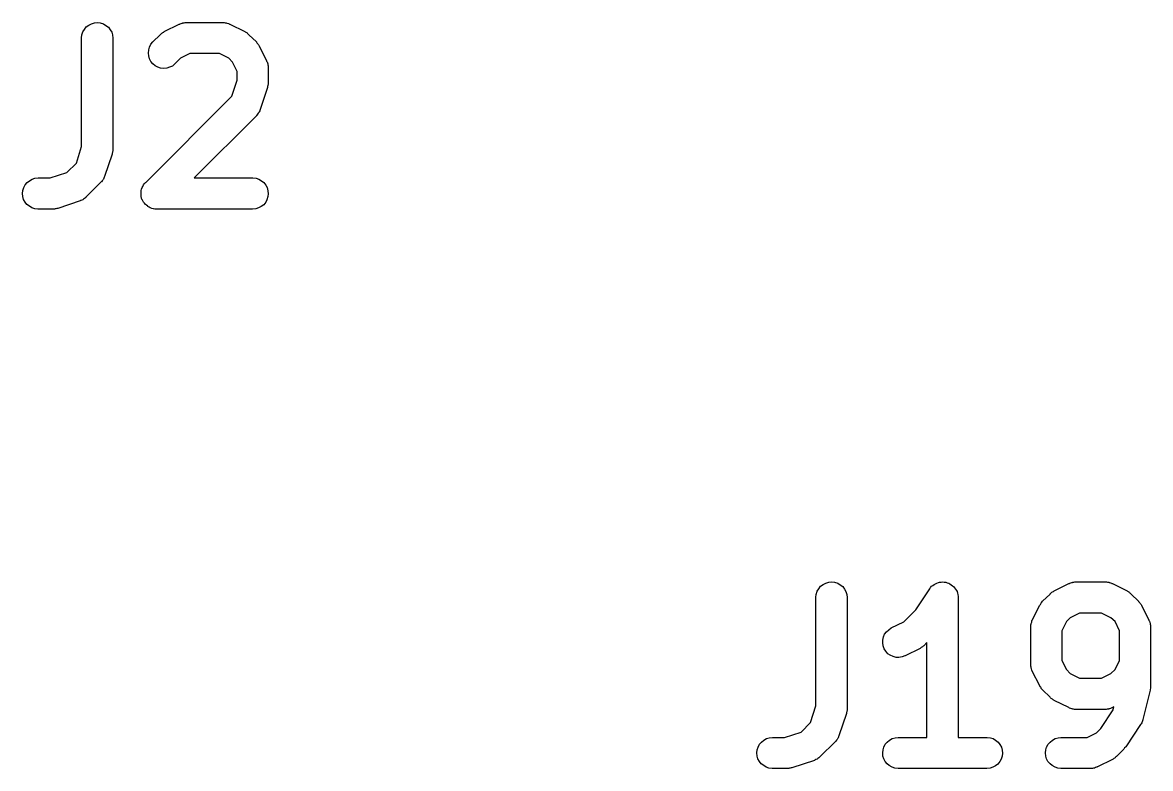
# Model space of a CAD drawing. Extents: x 169.2 to 195, y -135.1 to -106.
# Drawn here: x 186.593 to 190.221, y -127.276 to -124.876 of the extents above; entities that cross this region are included whole.
import ezdxf

# ---------------------------------------------------------------- set-up
doc = ezdxf.new("R2010")
doc.units = 0
doc.layers.add('BLACK', color=7, linetype='CONTINUOUS')

msp = doc.modelspace()

# ---------------------------------------------------------------- linework, layer by layer
at = {"layer": 'BLACK', "linetype": 'CONTINUOUS'}
for p, q in [((186.784, -124.916), (186.787, -124.906)), ((186.787, -124.906), (186.792, -124.898)), ((186.792, -124.898), (186.798, -124.89)), ((186.798, -124.89), (186.806, -124.884)), ((186.806, -124.884), (186.815, -124.88)), ((186.815, -124.88), (186.824, -124.877)), ((186.824, -124.877), (186.834, -124.876)), ((186.834, -124.876), (186.843, -124.877)), ((186.843, -124.877), (186.853, -124.88)), ((186.853, -124.88), (186.861, -124.885)), ((186.861, -124.885), (186.869, -124.891)), ((186.869, -124.891), (186.875, -124.899)), ((186.875, -124.899), (186.88, -124.907)), ((186.88, -124.907), (186.882, -124.916)), ((187.037, -124.914), (187.039, -124.912)), ((187.039, -124.912), (187.041, -124.91)), ((187.041, -124.91), (187.043, -124.909)), ((187.043, -124.909), (187.044, -124.908)), ((187.044, -124.908), (187.047, -124.907)), ((187.047, -124.907), (187.049, -124.905)), ((187.049, -124.905), (187.097, -124.881)), ((187.097, -124.881), (187.097, -124.881)), ((187.097, -124.881), (187.099, -124.881)), ((187.099, -124.881), (187.1, -124.88)), ((187.1, -124.88), (187.103, -124.879)), ((187.103, -124.879), (187.106, -124.878)), ((187.106, -124.878), (187.108, -124.878)), ((187.108, -124.878), (187.109, -124.877)), ((187.109, -124.877), (187.113, -124.877)), ((187.113, -124.877), (187.116, -124.876)), ((187.116, -124.876), (187.118, -124.876)), ((187.118, -124.876), (187.119, -124.876)), ((187.119, -124.876), (187.238, -124.876)), ((187.238, -124.876), (187.239, -124.876)), ((187.239, -124.876), (187.24, -124.876)), ((187.24, -124.876), (187.242, -124.876)), ((187.242, -124.876), (187.245, -124.877)), ((187.245, -124.877), (187.248, -124.877)), ((187.248, -124.877), (187.25, -124.878)), ((187.25, -124.878), (187.251, -124.878)), ((187.251, -124.878), (187.255, -124.879)), ((187.255, -124.879), (187.258, -124.88)), ((187.258, -124.88), (187.259, -124.881)), ((187.259, -124.881), (187.26, -124.881)), ((187.26, -124.881), (187.308, -124.905)), ((187.308, -124.905), (187.309, -124.906)), ((187.309, -124.906), (187.311, -124.907)), ((187.311, -124.907), (187.314, -124.908)), ((187.314, -124.908), (187.315, -124.91)), ((187.315, -124.91), (187.317, -124.911)), ((187.317, -124.911), (187.319, -124.913)), ((186.783, -124.925), (186.784, -124.916)), ((186.783, -124.926), (186.783, -124.925)), ((186.783, -125.275), (186.783, -124.926)), ((186.882, -124.916), (186.883, -124.926)), ((186.883, -124.926), (186.883, -125.283)), ((187.001, -124.955), (187.006, -124.946)), ((187.006, -124.946), (187.012, -124.938)), ((187.012, -124.938), (187.036, -124.915)), ((187.036, -124.915), (187.037, -124.914)), ((187.319, -124.913), (187.321, -124.915)), ((187.321, -124.915), (187.345, -124.938)), ((187.345, -124.938), (187.345, -124.939)), ((187.345, -124.939), (187.347, -124.941)), ((187.347, -124.941), (187.349, -124.943)), ((187.349, -124.943), (187.35, -124.945)), ((187.35, -124.945), (187.351, -124.947)), ((187.351, -124.947), (187.353, -124.949)), ((186.998, -124.974), (186.999, -124.964)), ((186.999, -124.983), (186.998, -124.974)), ((186.999, -124.964), (187.001, -124.955)), ((187.001, -124.993), (186.999, -124.983)), ((187.131, -124.976), (187.101, -124.991)), ((187.226, -124.976), (187.131, -124.976)), ((187.256, -124.991), (187.226, -124.976)), ((187.353, -124.949), (187.354, -124.951)), ((187.354, -124.951), (187.378, -124.999)), ((187.006, -125.001), (187.001, -124.993)), ((187.012, -125.009), (187.006, -125.001)), ((187.02, -125.015), (187.012, -125.009)), ((187.028, -125.02), (187.02, -125.015)), ((187.037, -125.023), (187.028, -125.02)), ((187.066, -125.02), (187.057, -125.023)), ((187.075, -125.016), (187.066, -125.02)), ((187.082, -125.01), (187.075, -125.016)), ((187.083, -125.009), (187.082, -125.01)), ((187.101, -124.991), (187.083, -125.009)), ((187.268, -125.003), (187.256, -124.991)), ((187.283, -125.033), (187.268, -125.003)), ((187.378, -124.999), (187.378, -125)), ((187.378, -125), (187.379, -125.001)), ((187.379, -125.001), (187.38, -125.002)), ((187.38, -125.002), (187.381, -125.006)), ((187.381, -125.006), (187.382, -125.009)), ((187.382, -125.009), (187.382, -125.01)), ((187.382, -125.01), (187.382, -125.012)), ((187.382, -125.012), (187.383, -125.015)), ((187.383, -125.015), (187.383, -125.018)), ((187.383, -125.018), (187.383, -125.02)), ((187.383, -125.02), (187.383, -125.021)), ((187.047, -125.024), (187.037, -125.023)), ((187.057, -125.023), (187.047, -125.024)), ((187.283, -125.061), (187.283, -125.033)), ((187.383, -125.021), (187.383, -125.069)), ((187.266, -125.113), (187.283, -125.061)), ((187.381, -125.085), (187.357, -125.156)), ((187.382, -125.079), (187.381, -125.082)), ((187.381, -125.082), (187.381, -125.085)), ((187.383, -125.075), (187.382, -125.077)), ((187.382, -125.077), (187.382, -125.079)), ((187.383, -125.069), (187.383, -125.07)), ((187.383, -125.07), (187.383, -125.073)), ((187.383, -125.073), (187.383, -125.075)), ((186.989, -125.391), (187.266, -125.113)), ((187.353, -125.166), (187.352, -125.167)), ((187.354, -125.163), (187.353, -125.166)), ((187.356, -125.16), (187.354, -125.163)), ((187.357, -125.157), (187.356, -125.158)), ((187.356, -125.158), (187.356, -125.16)), ((187.357, -125.156), (187.357, -125.157)), ((187.345, -125.176), (187.145, -125.376)), ((187.346, -125.175), (187.345, -125.176)), ((187.347, -125.174), (187.346, -125.175)), ((187.349, -125.171), (187.347, -125.174)), ((187.351, -125.168), (187.349, -125.171)), ((187.352, -125.167), (187.351, -125.168)), ((186.766, -125.328), (186.783, -125.275)), ((186.881, -125.299), (186.857, -125.371)), ((186.882, -125.294), (186.881, -125.296)), ((186.881, -125.296), (186.881, -125.299)), ((186.883, -125.29), (186.882, -125.292)), ((186.882, -125.292), (186.882, -125.294)), ((186.883, -125.283), (186.883, -125.284)), ((186.883, -125.284), (186.883, -125.287)), ((186.883, -125.287), (186.883, -125.29)), ((186.735, -125.359), (186.766, -125.328)), ((186.615, -125.385), (186.624, -125.38)), ((186.624, -125.38), (186.633, -125.377)), ((186.633, -125.377), (186.643, -125.376)), ((186.643, -125.376), (186.682, -125.376)), ((186.682, -125.376), (186.735, -125.359)), ((186.851, -125.383), (186.849, -125.385)), ((186.852, -125.381), (186.851, -125.383)), ((186.853, -125.38), (186.852, -125.381)), ((186.854, -125.377), (186.853, -125.38)), ((186.856, -125.374), (186.854, -125.377)), ((186.857, -125.371), (186.856, -125.373)), ((186.856, -125.373), (186.856, -125.374)), ((186.857, -125.371), (186.857, -125.371)), ((187.145, -125.376), (187.333, -125.376)), ((187.333, -125.376), (187.334, -125.376)), ((187.334, -125.376), (187.344, -125.377)), ((187.344, -125.377), (187.353, -125.38)), ((187.353, -125.38), (187.362, -125.385)), ((186.593, -125.426), (186.594, -125.416)), ((186.594, -125.416), (186.597, -125.407)), ((186.597, -125.407), (186.601, -125.398)), ((186.601, -125.398), (186.608, -125.391)), ((186.608, -125.391), (186.615, -125.385)), ((186.845, -125.39), (186.797, -125.438)), ((186.846, -125.389), (186.845, -125.39)), ((186.847, -125.388), (186.846, -125.389)), ((186.849, -125.385), (186.847, -125.388)), ((186.974, -125.421), (186.975, -125.416)), ((186.975, -125.416), (186.976, -125.412)), ((186.975, -125.416), (186.975, -125.416)), ((186.975, -125.416), (186.975, -125.416)), ((186.976, -125.412), (186.978, -125.407)), ((186.978, -125.407), (186.98, -125.403)), ((186.978, -125.407), (186.978, -125.407)), ((186.978, -125.407), (186.978, -125.407)), ((186.98, -125.403), (186.982, -125.398)), ((186.982, -125.398), (186.985, -125.394)), ((186.982, -125.398), (186.982, -125.398)), ((186.982, -125.398), (186.982, -125.398)), ((186.985, -125.394), (186.988, -125.391)), ((186.988, -125.391), (186.989, -125.391)), ((186.989, -125.391), (186.989, -125.391)), ((186.989, -125.391), (186.989, -125.391)), ((187.362, -125.385), (187.369, -125.391)), ((187.369, -125.391), (187.375, -125.399)), ((187.375, -125.399), (187.38, -125.407)), ((187.38, -125.407), (187.382, -125.417)), ((187.382, -125.417), (187.383, -125.427)), ((186.594, -125.436), (186.593, -125.426)), ((186.596, -125.445), (186.594, -125.436)), ((186.601, -125.454), (186.596, -125.445)), ((186.607, -125.461), (186.601, -125.454)), ((186.778, -125.45), (186.706, -125.474)), ((186.779, -125.449), (186.778, -125.45)), ((186.78, -125.449), (186.779, -125.449)), ((186.784, -125.447), (186.78, -125.449)), ((186.787, -125.446), (186.784, -125.447)), ((186.788, -125.445), (186.787, -125.446)), ((186.789, -125.444), (186.788, -125.445)), ((186.792, -125.442), (186.789, -125.444)), ((186.795, -125.44), (186.792, -125.442)), ((186.796, -125.439), (186.795, -125.44)), ((186.797, -125.438), (186.796, -125.439)), ((186.797, -125.438), (186.797, -125.438)), ((186.974, -125.426), (186.974, -125.421)), ((186.974, -125.431), (186.974, -125.426)), ((186.974, -125.426), (186.974, -125.426)), ((186.974, -125.426), (186.974, -125.426)), ((186.975, -125.436), (186.974, -125.431)), ((186.976, -125.441), (186.975, -125.436)), ((186.975, -125.436), (186.975, -125.436)), ((186.975, -125.436), (186.975, -125.436)), ((186.977, -125.445), (186.976, -125.441)), ((186.978, -125.445), (186.977, -125.445)), ((186.977, -125.445), (186.977, -125.445)), ((186.98, -125.45), (186.978, -125.445)), ((186.982, -125.454), (186.98, -125.45)), ((186.985, -125.457), (186.982, -125.454)), ((186.982, -125.454), (186.982, -125.454)), ((186.982, -125.454), (186.982, -125.454)), ((187.375, -125.454), (187.369, -125.462)), ((187.379, -125.446), (187.375, -125.454)), ((187.382, -125.436), (187.379, -125.446)), ((187.383, -125.427), (187.382, -125.436)), ((186.615, -125.467), (186.607, -125.461)), ((186.623, -125.472), (186.615, -125.467)), ((186.632, -125.475), (186.623, -125.472)), ((186.642, -125.476), (186.632, -125.475)), ((186.643, -125.476), (186.642, -125.476)), ((186.69, -125.476), (186.643, -125.476)), ((186.693, -125.476), (186.69, -125.476)), ((186.696, -125.476), (186.693, -125.476)), ((186.698, -125.475), (186.696, -125.476)), ((186.7, -125.475), (186.698, -125.475)), ((186.703, -125.474), (186.7, -125.475)), ((186.706, -125.474), (186.703, -125.474)), ((186.706, -125.474), (186.706, -125.474)), ((186.988, -125.461), (186.985, -125.457)), ((186.992, -125.464), (186.988, -125.461)), ((186.988, -125.461), (186.988, -125.461)), ((186.988, -125.461), (186.988, -125.461)), ((186.996, -125.467), (186.992, -125.464)), ((186.996, -125.468), (186.996, -125.467)), ((186.996, -125.467), (186.996, -125.467)), ((187, -125.47), (186.996, -125.468)), ((187.004, -125.472), (187, -125.47)), ((187.009, -125.474), (187.004, -125.472)), ((187.004, -125.472), (187.004, -125.472)), ((187.004, -125.472), (187.004, -125.472)), ((187.013, -125.475), (187.009, -125.474)), ((187.014, -125.475), (187.013, -125.475)), ((187.013, -125.475), (187.013, -125.475)), ((187.018, -125.476), (187.014, -125.475)), ((187.023, -125.476), (187.018, -125.476)), ((187.024, -125.476), (187.023, -125.476)), ((187.023, -125.476), (187.023, -125.476)), ((187.023, -125.476), (187.023, -125.476)), ((187.023, -125.476), (187.023, -125.476)), ((187.333, -125.476), (187.024, -125.476)), ((187.343, -125.475), (187.333, -125.476)), ((187.352, -125.472), (187.343, -125.475)), ((187.361, -125.468), (187.352, -125.472)), ((187.369, -125.462), (187.361, -125.468)), ((189.16, -126.69), (189.168, -126.684)), ((189.168, -126.684), (189.177, -126.68)), ((189.177, -126.68), (189.186, -126.677)), ((189.186, -126.677), (189.196, -126.676)), ((189.196, -126.676), (189.205, -126.677)), ((189.205, -126.677), (189.215, -126.68)), ((189.215, -126.68), (189.223, -126.685)), ((189.223, -126.685), (189.231, -126.691)), ((189.517, -126.69), (189.521, -126.687)), ((189.521, -126.687), (189.525, -126.684)), ((189.525, -126.684), (189.53, -126.682)), ((189.525, -126.684), (189.525, -126.684)), ((189.525, -126.684), (189.525, -126.684)), ((189.53, -126.682), (189.534, -126.68)), ((189.534, -126.68), (189.539, -126.678)), ((189.534, -126.68), (189.534, -126.68)), ((189.534, -126.68), (189.534, -126.68)), ((189.539, -126.678), (189.543, -126.677)), ((189.543, -126.677), (189.543, -126.677)), ((189.543, -126.677), (189.543, -126.677)), ((189.543, -126.677), (189.548, -126.677)), ((189.548, -126.677), (189.553, -126.676)), ((189.553, -126.676), (189.553, -126.676)), ((189.553, -126.676), (189.557, -126.677)), ((189.553, -126.676), (189.553, -126.676)), ((189.557, -126.677), (189.562, -126.677)), ((189.562, -126.677), (189.562, -126.677)), ((189.562, -126.677), (189.563, -126.677)), ((189.563, -126.677), (189.567, -126.679)), ((189.567, -126.679), (189.572, -126.68)), ((189.572, -126.68), (189.572, -126.68)), ((189.572, -126.68), (189.572, -126.68)), ((189.572, -126.68), (189.576, -126.682)), ((189.576, -126.682), (189.58, -126.685)), ((189.58, -126.685), (189.58, -126.685)), ((189.58, -126.685), (189.58, -126.685)), ((189.58, -126.685), (189.584, -126.688)), ((189.584, -126.688), (189.588, -126.691)), ((189.911, -126.705), (189.959, -126.681)), ((189.959, -126.681), (189.959, -126.681)), ((189.959, -126.681), (189.961, -126.681)), ((189.961, -126.681), (189.962, -126.68)), ((189.962, -126.68), (189.965, -126.679)), ((189.965, -126.679), (189.968, -126.678)), ((189.968, -126.678), (189.97, -126.678)), ((189.97, -126.678), (189.971, -126.677)), ((189.971, -126.677), (189.975, -126.677)), ((189.975, -126.677), (189.978, -126.676)), ((189.978, -126.676), (189.979, -126.676)), ((189.979, -126.676), (189.981, -126.676)), ((189.981, -126.676), (190.076, -126.676)), ((190.076, -126.676), (190.077, -126.676)), ((190.077, -126.676), (190.078, -126.676)), ((190.078, -126.676), (190.08, -126.676)), ((190.08, -126.676), (190.083, -126.677)), ((190.083, -126.677), (190.087, -126.677)), ((190.087, -126.677), (190.088, -126.678)), ((190.088, -126.678), (190.089, -126.678)), ((190.089, -126.678), (190.093, -126.679)), ((190.093, -126.679), (190.096, -126.68)), ((190.096, -126.68), (190.097, -126.681)), ((190.097, -126.681), (190.099, -126.681)), ((190.099, -126.681), (190.146, -126.705)), ((189.145, -126.725), (189.146, -126.716)), ((189.145, -126.726), (189.145, -126.725)), ((189.145, -127.075), (189.145, -126.726)), ((189.146, -126.716), (189.149, -126.706)), ((189.149, -126.706), (189.154, -126.698)), ((189.154, -126.698), (189.16, -126.69)), ((189.231, -126.691), (189.237, -126.699)), ((189.237, -126.699), (189.241, -126.707)), ((189.241, -126.707), (189.244, -126.716)), ((189.244, -126.716), (189.245, -126.726)), ((189.245, -126.726), (189.245, -127.083)), ((189.466, -126.766), (189.511, -126.698)), ((189.511, -126.698), (189.514, -126.694)), ((189.511, -126.698), (189.511, -126.698)), ((189.511, -126.698), (189.511, -126.698)), ((189.511, -126.698), (189.511, -126.698)), ((189.511, -126.698), (189.511, -126.698)), ((189.514, -126.694), (189.517, -126.69)), ((189.517, -126.69), (189.517, -126.69)), ((189.517, -126.69), (189.517, -126.69)), ((189.588, -126.691), (189.588, -126.691)), ((189.588, -126.691), (189.588, -126.691)), ((189.588, -126.691), (189.591, -126.695)), ((189.591, -126.695), (189.594, -126.699)), ((189.594, -126.699), (189.594, -126.699)), ((189.594, -126.699), (189.594, -126.699)), ((189.594, -126.699), (189.597, -126.703)), ((189.597, -126.703), (189.599, -126.707)), ((189.599, -126.707), (189.599, -126.707)), ((189.599, -126.707), (189.599, -126.707)), ((189.599, -126.707), (189.6, -126.712)), ((189.6, -126.712), (189.601, -126.716)), ((189.601, -126.716), (189.601, -126.717)), ((189.601, -126.717), (189.601, -126.717)), ((189.601, -126.717), (189.602, -126.722)), ((189.602, -126.722), (189.602, -126.726)), ((189.602, -126.726), (189.602, -127.176)), ((189.874, -126.738), (189.898, -126.715)), ((189.898, -126.714), (189.901, -126.712)), ((189.898, -126.715), (189.898, -126.714)), ((189.901, -126.712), (189.903, -126.71)), ((189.903, -126.71), (189.904, -126.709)), ((189.904, -126.709), (189.906, -126.708)), ((189.906, -126.708), (189.909, -126.707)), ((189.909, -126.707), (189.911, -126.705)), ((190.146, -126.705), (190.147, -126.706)), ((190.147, -126.706), (190.149, -126.707)), ((190.149, -126.707), (190.152, -126.708)), ((190.152, -126.708), (190.153, -126.71)), ((190.153, -126.71), (190.155, -126.711)), ((190.155, -126.711), (190.157, -126.713)), ((190.157, -126.713), (190.159, -126.715)), ((190.159, -126.715), (190.183, -126.738)), ((189.841, -126.799), (189.865, -126.751)), ((189.865, -126.751), (189.867, -126.748)), ((189.865, -126.751), (189.865, -126.751)), ((189.867, -126.748), (189.868, -126.746)), ((189.868, -126.746), (189.869, -126.744)), ((189.869, -126.744), (189.87, -126.743)), ((189.87, -126.743), (189.872, -126.741)), ((189.872, -126.741), (189.874, -126.738)), ((190.183, -126.738), (190.183, -126.739)), ((190.183, -126.739), (190.185, -126.741)), ((190.185, -126.741), (190.187, -126.743)), ((190.187, -126.743), (190.188, -126.745)), ((190.188, -126.745), (190.19, -126.747)), ((190.19, -126.747), (190.191, -126.749)), ((190.191, -126.749), (190.192, -126.751)), ((190.192, -126.751), (190.216, -126.799)), ((189.428, -126.804), (189.466, -126.766)), ((189.963, -126.791), (189.951, -126.803)), ((189.993, -126.776), (189.963, -126.791)), ((190.064, -126.776), (189.993, -126.776)), ((190.094, -126.791), (190.064, -126.776)), ((190.107, -126.803), (190.094, -126.791)), ((189.372, -126.836), (189.379, -126.83)), ((189.379, -126.83), (189.387, -126.824)), ((189.387, -126.824), (189.428, -126.804)), ((189.836, -126.814), (189.837, -126.811)), ((189.836, -126.818), (189.836, -126.814)), ((189.836, -126.819), (189.836, -126.818)), ((189.836, -126.821), (189.836, -126.819)), ((189.836, -126.94), (189.836, -126.821)), ((189.836, -126.821), (189.836, -126.821)), ((189.837, -126.81), (189.838, -126.808)), ((189.837, -126.811), (189.837, -126.81)), ((189.838, -126.808), (189.839, -126.805)), ((189.839, -126.805), (189.84, -126.802)), ((189.84, -126.8), (189.841, -126.799)), ((189.84, -126.802), (189.84, -126.8)), ((189.951, -126.803), (189.936, -126.833)), ((189.936, -126.833), (189.936, -126.929)), ((190.121, -126.833), (190.107, -126.803)), ((190.121, -126.929), (190.121, -126.833)), ((190.216, -126.799), (190.216, -126.8)), ((190.216, -126.8), (190.217, -126.801)), ((190.217, -126.801), (190.218, -126.802)), ((190.218, -126.802), (190.219, -126.806)), ((190.219, -126.806), (190.22, -126.809)), ((190.22, -126.809), (190.22, -126.81)), ((190.22, -126.81), (190.22, -126.812)), ((190.22, -126.812), (190.221, -126.815)), ((190.221, -126.815), (190.221, -126.818)), ((190.221, -126.818), (190.221, -126.82)), ((190.221, -126.82), (190.221, -126.821)), ((190.221, -126.821), (190.221, -127.012)), ((189.36, -126.863), (189.362, -126.853)), ((189.36, -126.872), (189.36, -126.863)), ((189.362, -126.853), (189.366, -126.844)), ((189.366, -126.844), (189.372, -126.836)), ((189.502, -126.871), (189.492, -126.881)), ((189.502, -127.176), (189.502, -126.871)), ((189.361, -126.882), (189.36, -126.872)), ((189.365, -126.891), (189.361, -126.882)), ((189.37, -126.899), (189.365, -126.891)), ((189.376, -126.907), (189.37, -126.899)), ((189.384, -126.912), (189.376, -126.907)), ((189.48, -126.89), (189.432, -126.914)), ((189.482, -126.888), (189.48, -126.89)), ((189.484, -126.887), (189.482, -126.888)), ((189.486, -126.886), (189.484, -126.887)), ((189.488, -126.885), (189.486, -126.886)), ((189.49, -126.883), (189.488, -126.885)), ((189.492, -126.881), (189.49, -126.883)), ((189.492, -126.881), (189.492, -126.881)), ((189.393, -126.916), (189.384, -126.912)), ((189.403, -126.919), (189.393, -126.916)), ((189.412, -126.919), (189.403, -126.919)), ((189.422, -126.917), (189.412, -126.919)), ((189.431, -126.914), (189.422, -126.917)), ((189.432, -126.914), (189.431, -126.914)), ((189.836, -126.942), (189.836, -126.94)), ((189.836, -126.943), (189.836, -126.942)), ((189.836, -126.947), (189.836, -126.943)), ((189.936, -126.929), (189.951, -126.958)), ((190.107, -126.958), (190.121, -126.929)), ((189.837, -126.95), (189.836, -126.947)), ((189.837, -126.952), (189.837, -126.95)), ((189.837, -126.953), (189.837, -126.952)), ((189.838, -126.956), (189.837, -126.953)), ((189.839, -126.96), (189.838, -126.956)), ((189.84, -126.961), (189.839, -126.96)), ((189.841, -126.962), (189.84, -126.961)), ((189.841, -126.963), (189.841, -126.962)), ((189.865, -127.01), (189.841, -126.963)), ((189.951, -126.958), (189.963, -126.971)), ((189.963, -126.971), (189.993, -126.986)), ((190.064, -126.986), (190.094, -126.971)), ((190.094, -126.971), (190.107, -126.958)), ((189.866, -127.013), (189.865, -127.01)), ((189.868, -127.015), (189.866, -127.013)), ((189.869, -127.017), (189.868, -127.015)), ((189.993, -126.986), (190.064, -126.986)), ((190.221, -127.012), (190.221, -127.013)), ((190.221, -127.013), (190.221, -127.013)), ((190.221, -127.013), (190.221, -127.014)), ((190.221, -127.014), (190.221, -127.018)), ((189.87, -127.019), (189.869, -127.017)), ((189.872, -127.021), (189.87, -127.019)), ((189.874, -127.023), (189.872, -127.021)), ((189.898, -127.047), (189.874, -127.023)), ((189.874, -127.023), (189.874, -127.023)), ((189.9, -127.049), (189.898, -127.047)), ((189.902, -127.051), (189.9, -127.049)), ((189.904, -127.052), (189.902, -127.051)), ((189.906, -127.053), (189.904, -127.052)), ((190.22, -127.024), (190.196, -127.119)), ((190.221, -127.018), (190.22, -127.022)), ((190.22, -127.022), (190.22, -127.023)), ((190.22, -127.023), (190.22, -127.024)), ((189.128, -127.128), (189.145, -127.075)), ((189.245, -127.083), (189.245, -127.084)), ((189.245, -127.084), (189.245, -127.087)), ((189.245, -127.087), (189.245, -127.09)), ((189.908, -127.055), (189.906, -127.053)), ((189.91, -127.056), (189.908, -127.055)), ((189.911, -127.057), (189.91, -127.056)), ((189.959, -127.08), (189.911, -127.057)), ((189.96, -127.081), (189.959, -127.08)), ((189.961, -127.082), (189.96, -127.081)), ((189.965, -127.083), (189.961, -127.082)), ((189.968, -127.084), (189.965, -127.083)), ((189.969, -127.084), (189.968, -127.084)), ((189.971, -127.085), (189.969, -127.084)), ((189.974, -127.085), (189.971, -127.085)), ((189.977, -127.086), (189.974, -127.085)), ((189.979, -127.086), (189.977, -127.086)), ((189.98, -127.086), (189.979, -127.086)), ((189.981, -127.086), (189.98, -127.086)), ((190.076, -127.086), (189.981, -127.086)), ((190.061, -127.147), (190.101, -127.087)), ((190.078, -127.086), (190.076, -127.086)), ((190.079, -127.086), (190.078, -127.086)), ((190.082, -127.085), (190.079, -127.086)), ((190.086, -127.085), (190.082, -127.085)), ((190.087, -127.084), (190.086, -127.085)), ((190.089, -127.084), (190.087, -127.084)), ((190.092, -127.083), (190.089, -127.084)), ((190.095, -127.082), (190.092, -127.083)), ((190.097, -127.081), (190.095, -127.082)), ((190.098, -127.081), (190.097, -127.081)), ((190.099, -127.08), (190.098, -127.081)), ((190.103, -127.078), (190.099, -127.08)), ((190.101, -127.087), (190.103, -127.078)), ((189.243, -127.099), (189.219, -127.171)), ((189.244, -127.094), (189.243, -127.096)), ((189.243, -127.096), (189.243, -127.099)), ((189.245, -127.09), (189.244, -127.092)), ((189.244, -127.092), (189.244, -127.094)), ((190.195, -127.123), (190.194, -127.126)), ((190.196, -127.12), (190.195, -127.123)), ((190.196, -127.119), (190.196, -127.12)), ((189.044, -127.176), (189.097, -127.159)), ((189.097, -127.159), (189.128, -127.128)), ((190.017, -127.176), (190.047, -127.161)), ((190.047, -127.161), (190.061, -127.147)), ((190.189, -127.135), (190.142, -127.206)), ((190.191, -127.132), (190.189, -127.135)), ((190.193, -127.129), (190.191, -127.132)), ((190.194, -127.126), (190.193, -127.128)), ((190.193, -127.128), (190.193, -127.129)), ((188.963, -127.198), (188.97, -127.191)), ((188.97, -127.191), (188.977, -127.185)), ((188.977, -127.185), (188.986, -127.18)), ((188.986, -127.18), (188.995, -127.177)), ((188.995, -127.177), (189.005, -127.176)), ((189.005, -127.176), (189.044, -127.176)), ((189.207, -127.19), (189.159, -127.238)), ((189.208, -127.189), (189.207, -127.19)), ((189.209, -127.188), (189.208, -127.189)), ((189.211, -127.185), (189.209, -127.188)), ((189.213, -127.183), (189.211, -127.185)), ((189.214, -127.181), (189.213, -127.183)), ((189.215, -127.18), (189.214, -127.181)), ((189.216, -127.177), (189.215, -127.18)), ((189.218, -127.174), (189.216, -127.177)), ((189.219, -127.171), (189.218, -127.173)), ((189.218, -127.173), (189.218, -127.174)), ((189.219, -127.171), (189.219, -127.171)), ((189.368, -127.198), (189.374, -127.191)), ((189.374, -127.191), (189.382, -127.185)), ((189.382, -127.185), (189.39, -127.18)), ((189.39, -127.18), (189.4, -127.177)), ((189.4, -127.177), (189.41, -127.176)), ((189.41, -127.176), (189.502, -127.176)), ((189.602, -127.176), (189.695, -127.176)), ((189.695, -127.176), (189.696, -127.176)), ((189.696, -127.176), (189.706, -127.177)), ((189.706, -127.177), (189.715, -127.18)), ((189.715, -127.18), (189.723, -127.185)), ((189.723, -127.185), (189.731, -127.191)), ((189.731, -127.191), (189.737, -127.199)), ((189.892, -127.198), (189.898, -127.191)), ((189.898, -127.191), (189.906, -127.185)), ((189.906, -127.185), (189.914, -127.18)), ((189.914, -127.18), (189.924, -127.177)), ((189.924, -127.177), (189.933, -127.176)), ((189.933, -127.176), (190.017, -127.176)), ((188.955, -127.226), (188.956, -127.216)), ((188.956, -127.236), (188.955, -127.226)), ((188.956, -127.216), (188.959, -127.207)), ((188.959, -127.207), (188.963, -127.198)), ((189.36, -127.226), (189.361, -127.216)), ((189.36, -127.236), (189.36, -127.226)), ((189.361, -127.216), (189.363, -127.207)), ((189.363, -127.207), (189.368, -127.198)), ((189.737, -127.199), (189.742, -127.207)), ((189.742, -127.207), (189.744, -127.217)), ((189.744, -127.217), (189.745, -127.227)), ((189.745, -127.227), (189.744, -127.236)), ((189.883, -127.226), (189.884, -127.216)), ((189.884, -127.236), (189.883, -127.226)), ((189.884, -127.216), (189.887, -127.207)), ((189.887, -127.207), (189.892, -127.198)), ((190.135, -127.214), (190.112, -127.238)), ((190.138, -127.21), (190.135, -127.214)), ((190.141, -127.207), (190.138, -127.21)), ((190.142, -127.206), (190.141, -127.207)), ((188.958, -127.245), (188.956, -127.236)), ((188.963, -127.254), (188.958, -127.245)), ((188.969, -127.261), (188.963, -127.254)), ((188.977, -127.267), (188.969, -127.261)), ((188.985, -127.272), (188.977, -127.267)), ((189.14, -127.25), (189.068, -127.274)), ((189.141, -127.249), (189.14, -127.25)), ((189.142, -127.249), (189.141, -127.249)), ((189.145, -127.247), (189.142, -127.249)), ((189.149, -127.246), (189.145, -127.247)), ((189.15, -127.245), (189.149, -127.246)), ((189.151, -127.244), (189.15, -127.245)), ((189.154, -127.242), (189.151, -127.244)), ((189.157, -127.24), (189.154, -127.242)), ((189.158, -127.239), (189.157, -127.24)), ((189.159, -127.238), (189.158, -127.239)), ((189.159, -127.238), (189.159, -127.238)), ((189.363, -127.245), (189.36, -127.236)), ((189.368, -127.254), (189.363, -127.245)), ((189.374, -127.261), (189.368, -127.254)), ((189.381, -127.267), (189.374, -127.261)), ((189.39, -127.272), (189.381, -127.267)), ((189.723, -127.268), (189.714, -127.272)), ((189.73, -127.262), (189.723, -127.268)), ((189.737, -127.254), (189.73, -127.262)), ((189.741, -127.246), (189.737, -127.254)), ((189.744, -127.236), (189.741, -127.246)), ((189.887, -127.245), (189.884, -127.236)), ((189.891, -127.254), (189.887, -127.245)), ((189.898, -127.261), (189.891, -127.254)), ((189.905, -127.267), (189.898, -127.261)), ((189.914, -127.272), (189.905, -127.267)), ((190.099, -127.247), (190.051, -127.271)), ((190.101, -127.246), (190.099, -127.247)), ((190.103, -127.244), (190.101, -127.246)), ((190.105, -127.243), (190.103, -127.244)), ((190.107, -127.242), (190.105, -127.243)), ((190.109, -127.24), (190.107, -127.242)), ((190.111, -127.238), (190.109, -127.24)), ((190.112, -127.238), (190.111, -127.238)), ((188.994, -127.275), (188.985, -127.272)), ((189.004, -127.276), (188.994, -127.275)), ((189.005, -127.276), (189.004, -127.276)), ((189.052, -127.276), (189.005, -127.276)), ((189.055, -127.276), (189.052, -127.276)), ((189.058, -127.276), (189.055, -127.276)), ((189.06, -127.275), (189.058, -127.276)), ((189.062, -127.275), (189.06, -127.275)), ((189.065, -127.274), (189.062, -127.275)), ((189.068, -127.274), (189.065, -127.274)), ((189.068, -127.274), (189.068, -127.274)), ((189.399, -127.275), (189.39, -127.272)), ((189.409, -127.276), (189.399, -127.275)), ((189.41, -127.276), (189.409, -127.276)), ((189.695, -127.276), (189.41, -127.276)), ((189.705, -127.275), (189.695, -127.276)), ((189.714, -127.272), (189.705, -127.275)), ((189.923, -127.275), (189.914, -127.272)), ((189.933, -127.276), (189.923, -127.275)), ((190.029, -127.276), (189.933, -127.276)), ((189.933, -127.276), (189.933, -127.276)), ((190.03, -127.276), (190.029, -127.276)), ((190.032, -127.276), (190.03, -127.276)), ((190.035, -127.276), (190.032, -127.276)), ((190.038, -127.275), (190.035, -127.276)), ((190.04, -127.275), (190.038, -127.275)), ((190.041, -127.275), (190.04, -127.275)), ((190.044, -127.273), (190.041, -127.275)), ((190.048, -127.272), (190.044, -127.273)), ((190.049, -127.272), (190.048, -127.272)), ((190.05, -127.271), (190.049, -127.272)), ((190.051, -127.271), (190.05, -127.271))]:
    msp.add_line(p, q, dxfattribs=at)

doc.saveas('drawing.dxf')
